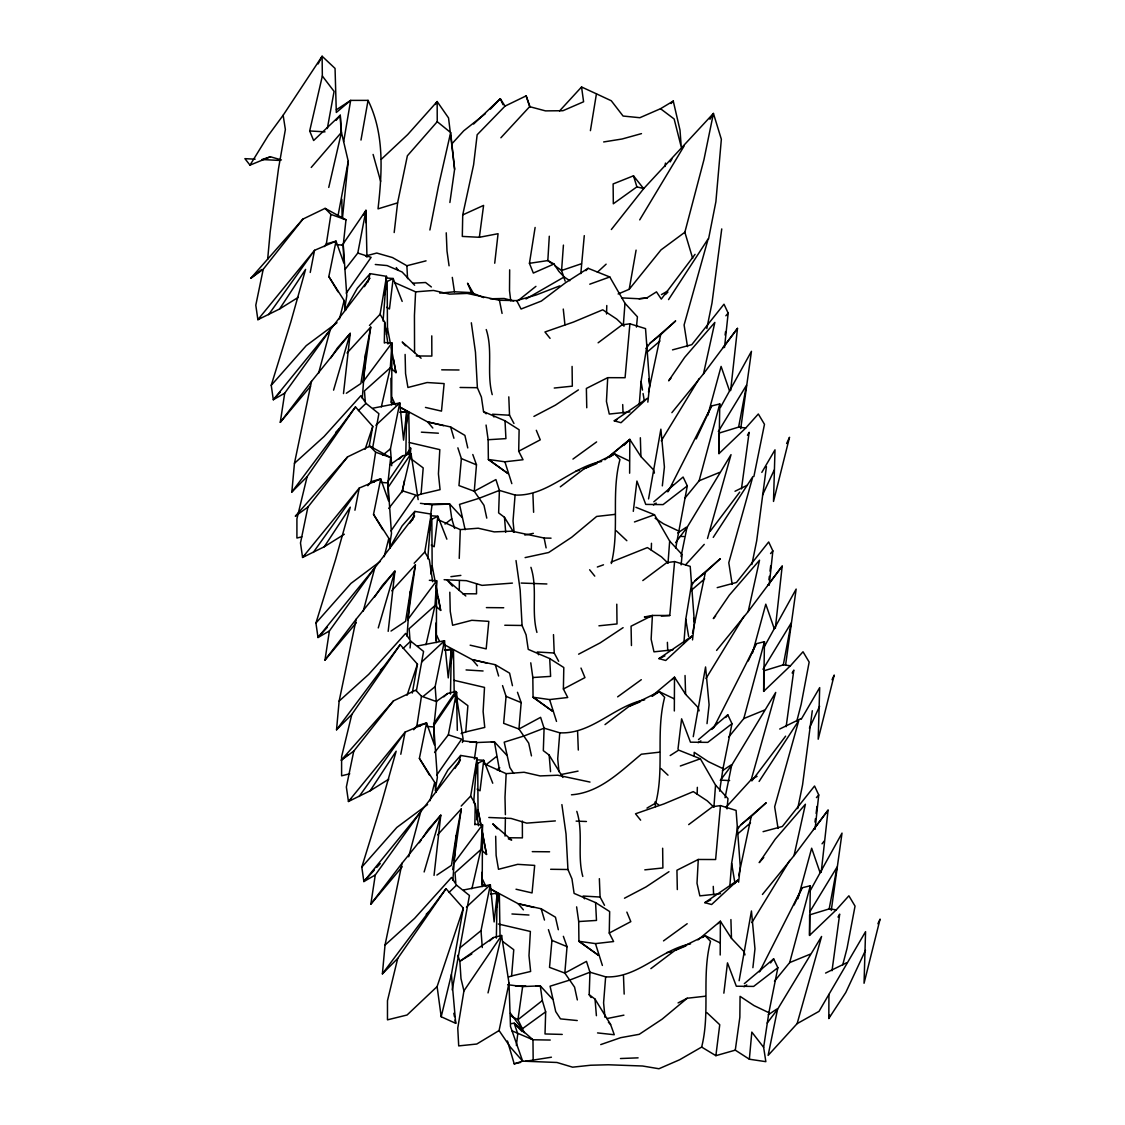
<?xml version="1.0" encoding="UTF-8"?>
<svg xmlns="http://www.w3.org/2000/svg" width="1125" height="1125" viewBox="0 0 1125 1125"><rect width="100%" height="100%" fill="white"/><g stroke="black" fill="none" stroke-linecap="round" stroke-linejoin="round"><path stroke-width="1.5" d="M745.734 428.02L718.987 453.6L719.044 433.097L738.619 427.106L745.734 428.02L758.32 414L764.48 424.308L753.891 476.508M790.425 665.789L763.678 691.369L763.734 670.866L783.309 664.875L790.425 665.789L803.011 651.769L809.17 662.077L801.183 704.25L796.852 720.956M836.297 909.83L809.55 935.409L809.606 914.892L829.181 908.916L836.297 909.83L848.883 895.809L855.042 906.117L847.055 948.291L842.709 964.997M865.491 950.33L845.775 992.503L828.816 1018.477L828.928 994.444M391.641 404.845L391.95 342.956L384.652 342.534M436.331 642.614L436.641 580.725L429.342 580.303M482.203 886.655L482.498 824.766L475.2 824.344M509.667 269.845L509.512 290.644L510.736 300.895M694.167 755.789L694.195 752.302L708.202 761.569L722.995 768.642L719.592 791.156M718.987 453.6L719.775 403.945L711.591 405.956L668.123 491.681M763.678 691.369L764.466 641.714L756.281 643.725L713.602 727.889M809.55 935.409L810.337 885.755L802.153 887.766L759.473 971.93M384.3 342.984L384.666 322.116L380.095 314.255L386.522 276.342L370.125 273.642L357.342 288.211L345.445 309.319M414.562 352.659L414.436 315.422L415.603 291.853L394.664 282.572M459.253 590.428L459.408 580.584M474.863 824.794L475.228 803.925L470.658 796.064L477.084 758.152L460.688 755.452L447.905 770.02L436.008 791.128M505.083 836.114L505.392 818.058M530.142 107.142L526.148 95.864L505.027 106.116L477.155 134.761L473.597 164.841L462.727 214.903L462.305 236.419L479.363 237.291L498.066 233.705L494.719 263.222M486.07 425.053L488.137 439.734L488.362 459.478L504.9 461.798L523.041 459.731L518.695 451.238L519.117 429.75L505.012 420.792L483.539 411.595L481.402 397.083L477.38 387.703L475.467 352.223L471.333 322.791M530.761 662.822L532.828 677.517L533.067 697.247L549.591 699.567L567.731 697.5L563.386 689.006L563.808 667.533L549.703 658.561L528.23 649.364L526.092 634.852L522.07 625.472L520.158 589.992L516.023 560.559M576.619 906.862L578.7 921.544L578.925 941.288L595.462 943.608L613.603 941.541L609.258 933.047L609.666 911.559L595.575 902.588L574.102 893.405L571.964 878.892L567.942 869.513L566.03 834.033L561.895 804.6M365.695 222.553L365.948 210.403L342.225 245.236M405.802 454.598L406.688 411.258L399.966 412.355M410.484 455.119L410.639 448.172L387.9 481.542M450.464 694.111L451.378 649.027L444.656 650.123M456.286 702.633L456.497 692.212L433.772 725.583M496.336 938.152L497.25 893.067L490.528 894.164M629.634 473.203L629.817 439.425L604.87 459.802M674.325 710.972L674.508 677.194L652.12 695.869M720.197 955.013L720.38 921.234L697.978 939.909M611.339 563.527C619.805 529.228 610.861 493.959 619.959 459.562L614.587 453.881L584.353 468.633L560.306 486.83M646.959 808.102L655.777 803.025C664.58 768.164 655.509 732.319 664.65 697.331L659.278 691.65L629.044 706.402L605.011 724.598M507.473 1040.977L514.209 1063.842L522.661 1061.142L556.931 1062.478L572.597 1067.175L590.695 1065.234L608.245 1064.77L642.558 1066.008L658.941 1068.75L679.612 1059.764L701.648 1047.066C710.452 1012.205 701.381 976.345 710.522 941.372L705.15 935.691L674.916 950.442L650.869 968.639M381.248 159.342L407.7 134.564L437.161 101.559L437.245 121.683L407.377 155.784L397.603 202.866L378.028 208.856C382.12 172.716 384.652 133.903 368.058 100.378L350.663 100.392L336.375 109.758M499.697 771.202L494.409 741.811L476.761 742.528L463.458 740.883M507.656 984.712L522.633 986.569L540.281 985.852L542.334 1000.575L545.667 1011.839L545.02 1033.959L562.233 1034.423M606.544 314.016L606.783 305.522M651.291 550.083L651.473 543.291M697.163 794.123L697.345 787.331M591.061 997.538L589.191 994.697L589.964 972.211L586.477 961.383L564.82 973.069L549.52 967.373L551.939 940.402L548.423 929.644M437.892 519.581L460.294 529.622L459.239 558.422M483.764 763.608L506.166 773.662L504.998 797.231L505.378 814.669M647.831 402.131L649.73 384.989L645.525 328.613L629.902 323.803L625.078 377.719L607.711 377.663L606.445 401.456L609.286 414.056L629.958 411.877M738.591 882.225L740.292 866.798L736.088 810.422L720.464 805.598L715.627 859.528L698.273 859.472L697.008 883.266L699.848 895.866L720.52 893.686M549.295 236.236L547.833 260.578L551.953 263.559M580.809 273.628L584.283 235.631M381.333 406.927L390.319 367.748L391.95 342.956L362.869 382.092M426.023 644.695L435.009 605.517L436.641 580.725L407.559 619.861M471.895 888.736L480.881 849.558L482.498 824.766L453.431 863.902M563.428 245.109L561.586 270.492L565.144 281.137M362.306 398.405L365.625 353.7L370.716 327.122L347.034 353.039M406.997 636.173L410.316 591.469L415.406 564.891L391.725 590.808M452.869 880.214L456.187 835.509L461.278 808.931L437.597 834.848M623.32 325.505L624.98 303.3L609.792 276.975L588.122 268.298L565.425 282.811L541.378 301.05L521.072 309.023L516.698 300.614L499.444 300.262L467.184 293.414L449.55 294.117L433.505 290.447L415.603 291.853M668.011 563.273L669.67 541.069L654.483 514.744L635.906 507.305M713.883 807.314L715.542 785.109L700.355 758.77L678.684 750.108L670.177 755.55M383.077 321.047L386.522 276.342M427.767 558.816L431.212 514.111L414.816 511.411L402.033 525.98L390.136 547.087M473.639 802.856L477.084 758.152M661.303 615.98L669.769 615.487L674.592 561.572L690.216 566.381L694.42 622.758L692.522 639.9M465.145 529.748L459.52 504.394L479.138 498.277L499.402 490.402L515.081 495.042L513.028 521.016L514.125 532.294M513.647 773.381L509.836 767.517L504.211 742.163L523.828 736.045L544.092 728.17L559.772 732.811L557.719 758.798L558.97 771.68M639.309 403.959L641.067 381.516L647.17 344.475M577.252 1020.544L560.475 1018.884L555.708 1011.558L550.083 986.203L569.7 980.086L589.964 972.211L605.644 976.852L603.591 1002.825L604.997 1017.323M683.859 643.458L685.758 619.298L691.861 582.244M729.872 885.769L731.63 863.325L737.733 826.284M416.433 495.788L421.059 494.128L423.197 467.902L410.906 458.747M461.123 733.556L465.75 731.911L467.888 705.67L455.597 696.516M508.542 977.048L511.608 975.938L513.759 949.711L502.833 941.569M472.795 454.514L476.48 464.836L474.258 491.259L484.003 505.336L486.773 518.119M517.486 692.283L521.17 702.605L518.948 729.028L528.694 743.105L531.464 755.887M563.358 936.323L567.042 946.645L564.82 973.069L574.566 987.131L577.336 999.928M457.861 447.834L461.377 458.592L458.958 485.564L474.258 491.259L495.914 479.573L499.402 490.402L498.628 512.888L504.464 517.303L513.619 532.209M502.552 685.603L506.067 696.375L503.648 723.333L518.948 729.028L540.605 717.342L544.092 728.17L543.319 750.656L549.155 755.072L562.88 777.445M267.652 259.383L270.141 232.228L278.494 168.694L285.37 129.516L283.148 115.242L322.116 56.25L335.053 68.414L336.319 112.458L350.663 100.392L343.659 141.736M369.098 446.794L372.769 426.389L355.472 406.913L307.125 476.662L291.839 492.019L294.455 463.303L311.512 381.389L350.227 333.366L343.491 393.581M412.27 693.07L417.459 664.158L400.163 644.681L351.816 714.431L336.53 729.788L339.145 701.072L356.203 619.158L394.917 571.134L388.181 631.35M410.063 647.986L410.695 641.138L405.619 633.431L368.719 674.339L339.145 701.072M451.406 974.531L455.723 1023.342L441.197 1016.747L451.406 974.531L463.331 908.198L446.02 888.722L397.688 958.472L382.402 973.828L385.017 945.113L402.075 863.198L440.789 815.175L434.053 875.391M749.348 1059.216L751.823 1032.103L763.636 1047.333L765.844 1061.663L749.348 1059.216L735.286 1050.145L715.88 1055.672L701.648 1047.066M636.455 327.108L637.425 316.8L624.98 303.3M681.145 564.877L682.116 554.569L669.67 541.069M727.017 808.917L727.987 798.609L715.542 785.109M730.645 390.558L737.494 328.373L722.967 347.723M775.336 628.327L782.184 566.142L767.658 585.492M821.208 872.367L828.056 810.183L813.53 829.533M342.422 218.475L348.244 161.297L341.452 132.356L340.256 115.256L313.636 140.512L309.684 130.964L322.341 76.022L322.116 56.25L318.15 63.914M724.514 347.498L728.17 313.144L723.994 304.2L691.791 344.672L672.511 349.875M769.205 585.267L772.861 550.913L768.684 541.969L736.481 582.455L717.202 587.644M815.077 829.308L818.733 794.953L814.556 786.009L782.353 826.481L763.073 831.67M302.906 219.094L263.208 269.311L250.734 278.339L302.906 219.094L325.097 208.364L345.98 219.797L343.238 245.137L343.814 262.997L336.038 241.158L326.334 243.9L324.225 246.6M347.597 456.863L307.898 507.08L295.425 516.108L347.597 456.863L369.802 446.133L390.67 457.566L387.928 482.906L388.505 500.766L380.728 478.927L371.025 481.669L367.861 485.719M406.688 411.258L403.566 440.128L399.783 402.947L373.05 408.164M451.378 649.027L448.256 677.897L444.487 640.716L417.741 645.933M497.25 893.067L494.128 921.938L490.345 884.756L463.613 889.973M662.33 485.873L664.411 467.03L660.881 429.173L648.562 498.909M707.02 723.642L709.102 704.798L705.572 666.956L693.253 736.678M752.892 967.683L754.973 948.839L751.444 910.983L739.125 980.719M394.186 232.538L397.603 202.866M391.289 402.609L390.909 378.281M435.98 640.378L435.966 622.997M482.048 882.675L482.091 872.241M516.375 1045.491L517.753 1033.805L514.181 1023.216L510.862 1023.652M633.291 511.355L636.919 481.064L645.764 504.408L663.075 504.605L687.305 485.902L683.1 477.042L653.794 501.834M677.981 749.123L681.609 718.833L690.455 742.177L707.766 742.373L731.995 723.684L727.791 714.811L698.484 739.603M723.853 993.164L727.481 962.873L736.327 986.217L753.637 986.414L777.867 967.711L773.662 958.852L744.342 983.644M715.88 1055.672L719.747 1024.72L706.809 1012.57M725.105 335.081L725.555 331.608M768.909 579.797L769.359 576.323M770.02 571.106L770.681 565.903M815.006 822.094L815.442 818.62M816.117 813.417L817.003 806.47M721.744 228.923L711.998 303.033L706.823 328.486M766.434 466.692L756.689 540.802L751.866 564.567M812.292 710.733L802.561 784.842L797.723 808.608M479.363 237.291L483.595 205.397L462.727 214.903M740.728 428.625L751.458 351.309L720.38 407.559M785.644 664.65L796.148 589.078L764.241 646.847M831.277 910.42L842.02 833.105L810.113 890.887M741.459 488.911L749.138 432.309L747.45 435.277M786.15 726.68L793.828 670.092L792.141 673.045M832.022 970.72L839.686 914.119L838.012 917.086M735.286 1050.145L739.856 1017.295L740.067 996.342L754.059 1005.609L768.867 1012.683L763.636 1047.333M362.897 382.57L370.716 327.122M386.522 334.673L387.464 328.05L387.155 281.363L384.356 294.652M449.888 202.5L454.612 169.228L450.647 132.567L437.245 121.683M407.841 618.609L415.406 564.891M430.439 516.347L432.07 504.759L449.719 504.042L462.164 517.514M430.988 574.102L432.155 565.819L431.845 519.131L429.047 532.42M452.728 869.583L453.22 866.109M453.952 860.92L461.278 808.931M474.427 759.094L476.761 742.528M476.62 819.788L478.027 809.845L477.717 763.172L475.27 774.802M522.633 986.569L517.95 1019.7L524.348 1032.75M664.959 166.5L665.452 163.083M310.514 386.311L280.28 422.325L284.709 393.173L330.159 329.948L369.872 278.072L364.402 286.664M356.316 622.744L324.97 660.094L329.4 630.956L374.85 567.717L414.562 515.855L410.006 523.013M402.188 866.784L370.842 904.134L375.272 874.983L420.722 811.758L460.42 759.881L454.964 768.473M675.689 548.198L687.305 485.902M326.334 243.9L330.905 214.411L325.097 208.364M369.802 446.133L375.609 452.18L371.025 481.669L374.4 481.922M393.469 700.903L353.77 751.12L341.297 760.148L393.469 700.903L415.659 690.173L421.467 696.22L416.897 725.709L413.719 729.759M344.7 308.897L346.795 295.678L343.238 245.137L336.473 244.645M365.625 353.7L360.9 383.527L346.331 393.258M389.658 545.02L391.486 533.447L387.928 482.906L381.164 482.414M410.316 591.469L405.591 621.295L391.022 631.041M435.262 790.706L437.358 777.487L433.8 726.947L436.542 701.606L421.467 696.22M569.77 280.716L564.188 276.961L558.816 271.294L554.034 263.995L533.334 273.066L529.439 263.32L535.12 227.461M456.187 835.509L451.463 865.336L436.894 875.067M590.414 130.655L596.433 93.839L581.555 86.991L559.589 110.897M463.936 990.872L457.762 1028.109L458.705 1045.898L476.775 1044.028L499.078 1030.556L508.992 983.109L501.595 935.48L493.383 937.561L459.872 961.27L460.983 978.595L463.936 990.872L501.595 935.48L488.025 992.897M337.95 216.141L348.244 161.297M414.155 563.259L424.786 552.023L431.212 514.111M618.131 293.977L629.198 289.308L636.089 250.13M360.984 140.062L368.058 100.378M327.319 128.559L334.083 91.406L322.341 76.022M372.6 448.087L378.886 413.677L366.005 403.369L360.928 395.663L324.028 436.57L294.455 463.303M416.348 691.017L423.577 651.445L410.695 641.138L403.116 648.394M452.208 989.944L469.448 895.486L456.567 885.178L451.491 877.458L414.591 918.38L385.017 945.113M738.619 427.106L746.48 385.27L718.327 431.522M783.309 664.875L791.17 623.039L763.017 669.291M829.181 908.916L837.042 867.08L809.803 911.827M345.094 269.367L357.792 253.055L365.948 210.403L363.473 214.973M388.716 508.486L402.483 490.823L404.438 480.586M409.331 455.006L410.639 448.172L407.348 454.261M434.588 752.527L448.341 734.864L456.497 692.212L454.852 695.25M310.233 272.447L314.536 250.312L336.038 241.158L328.837 276.567L338.062 291.853M354.923 510.216L359.227 488.081L380.728 478.927L373.528 514.35L382.753 529.622M400.795 754.256L405.084 732.108L426.586 722.967L434.377 744.806L433.8 726.947L427.036 726.455M429.877 230.006L438.455 186.244L450.647 132.567M708.539 239.02L715.894 201.698L721.35 139.275L713.433 113.428L643.711 188.592L611.353 229.514M722.995 768.642L731.995 723.684M768.867 1012.683L777.867 967.711M391.725 465.722L390.445 448.847L399.783 402.947L375.891 425.264M405.675 427.57L408.783 412.298L400.022 407.152L427.612 421.903L443.616 425.686M429.469 775.055L419.386 758.377L426.586 722.967L416.897 725.709L420.272 725.948M436.289 701.803L435.136 686.616L444.487 640.716L421.847 661.852M450.717 663.638L453.473 650.067L444.895 649.786M482.287 947.531L481.008 930.656L490.345 884.756L466.453 907.073M496.589 907.678L499.345 894.108L490.584 888.961L518.175 903.712L534.178 907.495M648.506 392.105L660.684 334.673L675.661 320.906L650.138 343.139L646.059 348.483M692.508 633.263L705.375 572.442L720.352 558.675L694.828 580.908L691.763 584.916M738.717 875.616L751.247 816.483L766.223 802.716L740.7 824.948L737.634 828.956M681.047 556.538L686.967 527.541L731.025 454.655L707.513 538.481M725.048 797.723L731.658 765.309L775.716 692.423L751.261 779.597L725.738 807.553M797.133 1023.637L821.587 936.464L777.53 1009.35L768.122 1055.405L797.133 1023.637L819.014 1011.361L865.561 931.655L864.056 983.25L880.088 919.097L877.908 923.78M263.208 269.311L255.797 305.212L257.878 319.683L279.562 309.009L298.209 297.366M307.898 507.08L300.488 542.981L302.569 557.452L324.253 546.778L344.334 534.234M353.77 751.12L346.359 787.022L348.441 801.492L370.125 790.819L388.772 779.175M462.417 742.472L463.12 739.083L455.723 691.439L447.511 693.52L436.345 701.423M671.878 412.664L703.491 373.809L714.839 322.425L684.675 357.356L668.644 380.812L670.908 378.253M716.583 650.433L748.181 611.578L759.53 560.194L729.366 595.125L713.334 618.581L715.598 616.022M762.441 894.473L794.039 855.619L805.402 804.234L775.237 839.166L759.206 862.622L763.748 857.503M328.753 187.425L341.452 132.356L311.231 167.442M401.85 492.511L411.033 453.67L402.82 455.752L390.248 464.639M454.528 696.516L455.723 691.439L433.519 724.106M307.125 476.662L296.916 518.878L296.916 538.031L301.809 536.822M351.816 714.431L341.606 756.661L341.606 775.814L349.762 773.789M397.688 958.472L387.478 1000.688L387.478 1019.841L407.067 1015.003L437.105 986.583L463.331 908.198M339.455 318.938L344.137 300.572L328.837 276.567M384.159 556.706L388.828 538.341L373.528 514.35M430.017 800.747L434.7 782.381L419.386 758.377M367.931 282.052L370.125 273.642M412.622 519.82L414.816 511.411M458.494 763.847L460.688 755.452M828.816 1018.477L829.688 1015.13M692.677 258.384L684.858 232.242L703.941 159.736L713.433 113.428L709.945 119.278M318.572 373.303L330.159 329.948L273.319 399.741L271.238 385.298L290.855 321.848L305.592 269.395L279.562 309.009M363.262 611.072L374.85 567.717L318.009 637.509L315.928 623.067L335.545 559.617L350.283 507.178L324.253 546.778M408.684 856.786L420.722 811.758L363.881 881.55L361.8 867.108L381.403 803.658L396.155 751.205L370.125 790.819M684.998 498.052L699.117 480.783L719.775 403.945M728.606 737.156L743.808 718.552L764.466 641.714M774.478 981.197L789.68 962.592L810.337 885.755M707.822 415.237L721.097 366.413L729.534 390.853M752.513 653.006L765.787 604.181L774.225 628.622M797.934 898.72L811.659 848.222L820.097 872.662M333.577 390.15L350.227 333.366L337.458 347.906L330.722 358.045M378.267 627.919L394.917 571.134L382.148 585.675L374.442 597.263M424.139 871.959L440.789 815.175L428.02 829.716L423.211 836.958M365.119 449.255L372.769 426.389M407.081 695.194L417.459 664.158M696.206 438.891L711.591 405.956M762.525 495.07L774.197 470.081M786.614 443.531L789.525 437.287L773.508 501.441L774.998 449.845L761.822 472.402M748.223 660.98L756.281 643.725M809.395 728.156L819.619 706.289M832.036 679.739L834.216 675.056L818.198 739.209L819.689 687.614L801.253 719.198M794.095 905.006L802.153 887.766M670.177 161.916L671.92 159.005M639.717 219.867L684.155 145.941M661.289 440.775L699.286 378.52M705.98 678.544L743.977 616.289M751.852 922.584L789.834 860.33M255.15 159.188L244.912 158.653L249.989 165.136L268.284 135.492L283.148 115.242M435.333 104.484L437.161 101.559L448.537 117.942L450.197 131.512M668.545 299.616L708.173 238.823L684.098 324.97L687.487 346.598M713.236 537.384L752.864 476.592L728.789 562.739L732.178 584.367M759.108 781.425L798.736 720.633L774.661 806.78L778.05 828.408M419.358 842.737L421.284 839.841M387.858 487.758L411.033 453.67L418.163 499.612M346.261 293.161L371.123 257.33L357.792 253.055M390.952 530.93L415.814 495.098L402.483 490.823M436.823 774.97L461.686 739.139L448.341 734.864M268.58 314.677L314.536 250.312L257.878 319.683L260.452 317.447M313.27 552.445L359.227 488.081L302.569 557.452L305.142 555.23M359.142 796.472L405.084 732.108L348.441 801.492L351.014 799.256M291.839 492.019L355.472 406.913M336.53 729.788L400.163 644.681M382.402 973.828L446.02 888.722M311.512 381.389L280.28 422.325M356.203 619.158L324.97 660.094M703.491 373.809L737.494 328.373M402.075 863.198L370.842 904.134M748.181 611.578L782.184 566.142M794.039 855.619L828.056 810.183M695.053 254.348L661.289 299.095L656.48 291.867L646.805 297.956L639.056 298.758L621.998 297.9M675.591 542.63L686.967 527.541M710.198 531.267L739.744 492.117M720.281 780.398L731.658 765.309M751.852 780.905L785.616 736.158M767.194 1023.061L777.53 1009.35M725.738 717.525L727.791 714.811M770.569 962.916L773.662 958.852M822.037 843.806L824.189 841.106M629.198 289.308L661.008 249.891L684.858 232.242M336.094 120.389L340.256 115.256L341.03 132.159M667.181 491.695L672.736 485.002M711.872 729.464L717.427 722.77M759.966 970.819L762.188 968.147M671.119 103.528L673.256 101.067L680.006 130.134L681.258 147.052L674.142 118.983L660.516 108.717L639.844 117.717L623.081 116.044L611.283 100.758L596.433 93.839M725.864 315.802L728.17 313.144M770.555 553.57L772.861 550.913M816.427 797.597L818.733 794.953M271.238 385.298L306.239 345.656L337.022 322.734M315.928 623.067L350.93 583.425L380.25 561.417M361.8 867.108L396.802 827.466L427.584 804.544M452.039 143.677L463.697 130.838L485.452 113.611M280.336 392.034L273.319 399.741L284.709 393.173M327.375 627.244L318.009 637.509L329.4 630.956M374.414 870.005L363.881 881.55L375.272 874.983M376.748 867.431L380.264 863.592M685.688 564.708L704.25 544.373M500.892 137.77L529.65 106.664L526.148 95.864M585.9 270.675L588.122 268.298M689.794 638.48L692.016 636.117L658.955 658.603L665.719 660.487L692.016 636.117M734.555 883.702L737.888 880.158L704.827 902.644L711.591 904.528L737.888 880.158M369.464 325.491L380.095 314.255M461.208 806.048L470.658 796.064M490.373 109.139L500.287 98.691L505.027 106.116M623.855 445.514L629.817 439.425L640.913 456.581L653.456 469.8L654.427 473.091M672.117 679.627L674.508 677.194L685.603 694.35L698.161 707.569L699.117 710.859M717.989 923.667L720.38 921.234L731.475 938.377L744.019 951.609L744.989 954.9M665.452 294.511L667.913 292.092M335.7 432.394L339.483 428.766M358.425 410.625L366.005 403.369M380.391 670.163L384.173 666.534M426.248 914.203L428.78 911.784M448.987 892.434L456.567 885.178M473.625 124.031L500.287 98.691L503.058 104.709M597.361 272.25L606.122 264.164M399.122 459.07L402.82 455.752M443.813 696.839L447.511 693.52M489.684 940.88L493.383 937.561M390.319 367.748L364.458 390.923L365.217 401.062M435.009 605.517L409.148 628.706L409.908 638.845M480.881 849.558L455.02 872.733L455.78 882.872M647.269 351.998L659.967 341.03M690.694 590.864L704.672 578.812M737.831 833.808L750.53 822.839M608.737 457.003L629.817 439.425M705.347 996.216L687.22 998.241L662.217 1019.095L639.253 1034.311L620.648 1037.686L600.736 1044.591M382.627 455.231L390.445 448.847M423.394 696.192L435.136 686.616M460.139 947.672L481.008 930.656M250.734 278.339L261.605 269.55M295.425 516.108L298.139 513.914M341.297 760.148L348.089 754.65M650.138 343.139L660.684 334.673M694.828 580.908L705.375 572.442M740.7 824.948L751.247 816.483M518.161 300.558L535.922 286.355M445.008 524.081L451.772 518.766L449.719 504.042L424.884 504.014M485.634 765.042L496.463 756.534M542.334 1000.575L517.95 1019.7L510.68 1015.833M598.12 342.802L622.055 324.886L629.902 323.803M642.811 580.57L666.745 562.655L674.592 561.572M688.683 824.611L712.617 806.695L720.464 805.598M497.011 769.823L499.795 767.798M545.667 1011.839L521.986 1029.037L510.398 1013.203M572.948 459.084L596.616 441.914M617.639 696.853L641.306 679.683M663.511 940.894L687.178 923.723M643.711 188.592L636.891 186.862L613.322 203.78L613.125 183.952L633.488 175.809L643.219 188.1M653.456 504.956L656.184 503.086M698.147 742.725L700.875 740.855M744.005 986.766L746.747 984.895M614.264 420.834L647.325 398.348L621.028 422.719L614.264 420.834L617.245 419.47M578.405 389.883L555.441 405.127L533.925 416.419M623.095 627.652L600.131 642.895L578.616 654.188M668.967 871.692L646.003 886.936L624.487 898.228M677.7 532.941L686.292 527.245M722.391 770.709L730.983 765.014M768.263 1014.75L776.855 1009.055M608.991 457.552L614.587 453.881L629.367 460.997M652.275 696.234L659.278 691.65L674.058 698.766M702.352 937.519L705.15 935.691L719.93 942.806M526.008 298.969L564.188 276.961M471.825 953.944L459.872 961.27L457.791 955.322M660.516 108.717L673.256 101.067M601.608 461.461C570.53 467.325 547.664 496.491 515.081 495.042M690.567 943.861C660.15 949.809 637.692 978.455 605.644 976.852M661.444 294.581L667.308 291.262M751.261 779.597L757.097 776.334M518.695 451.238L540.253 439.833L536.302 430.298M563.386 689.006L584.944 677.602L580.992 668.067M609.258 933.047L630.816 921.642L626.864 912.108M678.066 1002.923L687.22 998.241M607.711 377.663L586.378 388.434L586.758 407.756M698.273 859.472L676.941 870.244L677.32 889.566M387.084 281.559L393.173 278.508L402.173 301.402M431.775 519.328L437.864 516.277L446.864 539.17M477.647 763.369L483.736 760.317L492.736 783.211M735.019 491.259L747.112 485.339M779.709 729.028L800.873 718.664M825.581 973.069L846.745 962.705M559.772 732.811C591.82 734.414 614.278 705.783 644.695 699.82M658.955 658.603L664.917 655.889M704.827 902.644L710.789 899.93M249.989 165.136L270.436 156.783L281.433 159.947M699.117 480.783L719.55 472.416M743.808 718.552L764.241 710.198M789.68 962.592L810.113 954.225M584.353 468.633L596.925 463.5M629.044 706.402L640.055 701.916M674.916 950.442L685.913 945.956M589.767 284.189L609.792 276.975M634.458 521.958L654.483 514.744M680.33 765.998L700.355 758.77M624.094 326.109L616.725 319.064L602.733 309.811L573.413 322.087L544.95 331.988L550.069 338.344M597.333 567.014L603.492 564.806M713.419 806.737L707.288 800.873L693.295 791.62L663.975 803.897L635.513 813.797L640.631 820.153M525.108 557.606L548.691 552.502L571.655 537.286L596.658 516.445L614.784 514.406M571.458 794.798C599.85 792.717 620.423 771.441 641.348 754.214L659.475 752.175M581.442 263.742L561.586 270.492L554.709 265.542M270.436 156.783L261.97 159.525L279.028 160.411M611.058 562.148L647.423 547.58L661.43 556.847L667.561 562.711M516.698 300.614L536.147 294.989L559.744 285.891M641.475 133.622L622.125 138.994L603.661 141.947M365.527 256.008L376.763 253.041L392.484 257.555L406.87 265.739L426.052 260.845M421.059 494.128L440.072 489.656L438.427 473.794L439.819 449.648L409.387 442.547M465.75 731.911L484.763 727.425L483.117 711.562L484.509 687.417L454.078 680.316M511.608 975.938L530.634 971.466L528.989 955.603L530.381 931.458L498.333 924.005M514.209 1063.842L520.538 1062.422M525.277 1061.339L551.419 1057.205M524.827 535.064L533.362 533.348M560.981 774.548L578.053 771.117M606.853 1018.589L623.911 1015.158M529.439 263.32L547.833 260.578L554.034 263.995M576.112 470.798L579.431 470.363M666.675 952.608L671.653 951.961M450.9 576.675L460.856 575.395M672.919 649.828L653.977 651.839L651.136 639.225L652.402 615.445L669.769 615.487M554.245 388.041L572.316 386.156L572.091 366.427M598.936 625.809L617.006 623.939L616.781 604.195M644.808 869.85L662.878 867.966L662.653 848.236M639.056 298.758L647.241 297.998M439.748 293.133L454.458 291.783L471.544 292.613L483.623 297.605M460.294 529.622L478.195 528.216L494.241 531.886L511.875 531.183L544.134 538.031L551.039 538.172M506.166 773.662L524.067 772.256L540.098 775.927L557.747 775.223L590.006 782.072M488.137 439.734L505.927 438.623L505.012 420.792M532.828 677.517L550.617 676.392L549.703 658.561M578.7 921.544L596.489 920.433L595.575 902.588M651.15 616.584L644.386 616.978L652.402 615.445L631.069 626.203L631.448 645.539M412.664 283.219L425.573 282.516L431.381 286.973M491.372 741.966L494.409 741.811L506.855 755.297M535.711 986.091L540.281 985.852L552.727 999.323M620.466 1058.527L638.1 1057.852M512.423 583.102L482.034 585.366L466.369 580.669L444.122 579.712M555.356 820.913L526.725 823.134L511.059 818.438L488.813 817.481M490.148 298.786L504.169 298.491L513.675 300.98M416.236 355.964L431.845 356.062L431.775 335.869M462.656 593.747L476.536 593.831L476.508 583.734M508.528 837.773L522.408 837.872L522.352 821.053M441.703 369.83L459.028 369.984M486.394 607.598L503.719 607.753M532.266 851.639L549.591 851.794M460.083 387.478L477.38 387.703M504.773 625.247L522.07 625.472M550.645 869.287L567.942 869.513M511.903 1030.795L532.969 1039.767L550.237 1040.048M469.575 741.783L476.466 741.952M515.447 985.823L525.783 986.077M521.128 583.059L546.877 583.973M576.141 821.109L586.434 821.503M400.191 412.017L408.783 412.298L409.43 450.745M495.914 893.995L499.345 894.108L500.048 936.042M680.344 536.358L683.747 536.541M721.083 780.145L729.619 780.567M309.684 130.964L324.998 131.85M513.956 423.492L509.527 415.237L492.511 414.225L493.973 416.995M558.647 661.261L554.217 653.006L537.202 651.994L538.664 654.764M604.519 905.302L600.089 897.047L583.073 896.034L584.536 898.805M421.383 432.169L438.384 433.209M466.073 669.938L483.075 670.978M511.945 913.978L528.947 915.019M385.917 277.959L393.173 278.508L389.461 308.995L386.606 307.308M430.608 515.728L437.864 516.277L434.166 546.764L431.297 545.077M476.48 759.769L483.736 760.317L480.023 790.805L477.169 789.117M375.3 264.488L387.07 265.57L402.103 271.983L414.633 285.244M597.544 1032.919L614.278 1034.733L610.58 1024.453L595.027 999.113L589.191 994.697M420.427 503.325L432.07 504.759M467.761 447.919L464.892 435.389L450.605 426.952L427.612 421.903L432.83 428.02M512.452 685.688L509.597 673.158L495.295 664.72L472.303 659.672L443.236 644.105M558.323 929.728L555.455 917.198L541.167 908.761L518.175 903.712L523.392 909.83M425.461 407.419L441.492 411.117L444.122 383.597L427.12 382.528L407.925 387.492L405.562 373.598L405.112 354.445M470.152 645.188L486.183 648.886L488.813 621.366L471.811 620.297L452.616 625.261L450.253 611.367L449.803 592.214M516.023 889.228L532.055 892.927L534.684 865.406L517.683 864.337L498.488 869.302L496.125 855.408L495.675 836.255M486.703 663.075L472.303 659.672L477.52 665.789M529.65 106.664L545.498 110.883L562.936 110.714L583.594 101.77L581.555 86.991M508.373 838.898L511.678 840.038L492.778 823.809L497.25 828.886M330.905 214.411L345.98 219.797M375.609 452.18L390.67 457.566M461.377 458.592L476.48 464.836M506.067 696.375L521.17 702.605M551.939 940.402L567.042 946.645M678.305 530.873L663.497 523.8L655.102 518.231M530.466 1038.445L532.969 1039.767L533.166 1059.553M391.261 402.005L395.648 404.578M481.823 883.814L484.748 885.53M655.777 803.025L658.617 804.741M483.539 411.595L486.211 413.789M421.116 358.228L402.216 342L405.562 345.811M446.906 579.769L465.806 595.997M390.698 368.058L395.972 372.642L393.441 359.198M435.389 605.827L440.663 610.411L438.145 596.967M482.583 851.006L486.534 854.452L482.119 831.164M532.969 1039.767L514.181 1023.216L522.155 1031.653M616.247 530.761L626.836 540.703M660.952 768.53L667.997 775.167M608.414 1022.245L610.58 1024.453M448.031 581.034L452.489 586.111M589.641 569.77L594.773 576.127M396.267 267.567L398.194 270.225M499.078 1030.556L510.398 1047.15L522.661 1061.142L510.497 1026.506L508.992 983.109M474.103 294.497L467.536 283.205L471.544 292.613M424.786 552.023L429.356 559.884L432.661 581.723M391.894 397.378L395.395 404.789M436.584 635.147L439.383 641.067M482.456 879.188L485.958 886.598M511.819 483.638L504.9 461.798M556.509 721.406L549.591 699.567M602.381 965.447L595.462 943.608M633.488 175.809L636.891 186.862M451.772 518.766L454.627 528.413M450.605 426.952L453.923 438.244M495.295 664.72L498.614 676.013M541.167 908.761L544.486 920.053M373.106 154.448L380.644 181.336M486.239 329.555C493.13 350.663 486.408 373.331 492.23 394.636M530.93 567.323C537.82 588.431 531.098 611.1 536.92 632.405M576.802 811.364C583.692 832.458 576.97 855.141 582.792 876.445M499.444 300.262L502.073 313.425M544.134 538.031L546.117 547.903M387.464 328.05L390.403 343.477M391.064 346.908L395.972 372.642M432.155 565.819L435.108 581.245M435.938 585.492L440.663 610.411M480.966 825.286L478.027 809.845L480.853 824.611M481.95 830.433L486.534 854.452M453.825 1013.273L454.458 1016.634M455.091 1019.995L455.723 1023.342M693.633 618.117L694.42 622.758M648.675 378.802L649.73 384.989M731.63 863.325L734.78 882.211M685.758 619.298L688.627 636.455M641.067 381.516L642.502 390.108M643.078 393.539L644.217 400.402M475.228 803.925L478.533 825.764M384.666 322.116L387.97 343.955M452.292 277.383L454.458 291.783M434.7 782.381L436.148 792.239M388.828 538.341L390.277 548.198M344.137 300.572L345.586 310.43M449.072 265.809L447.005 251.086L446.245 232.819M437.105 986.583L441.197 1016.747M450.619 134.902L454.612 169.228M655.017 801.914L655.509 806.639M563.273 309.066L564.961 324.83M595.027 999.113L596.405 1015.692M549.155 755.072L550.533 771.652M504.464 517.303L505.702 532.223M406.87 265.739L407.573 278.648M713.264 886.373L713.602 894.684M667.392 642.333L667.73 650.644M622.702 404.564L623.039 412.875M599.358 878.667L600.089 897.047M553.486 634.627L554.217 653.006M508.795 396.858L509.527 415.237M623.475 975.656L624.178 994.092M577.603 731.616L578.306 750.052M532.913 493.847L533.616 512.283M730.913 919.561L731.475 938.377M685.041 675.52L685.603 694.35M640.35 437.752L640.913 456.581M456.497 692.212L457.312 730.35M365.948 210.403L366.947 257.203M453.473 650.067L454.177 692.002M341.817 199.223L342.141 218.447M494.297 463.655L488.362 459.478L508.036 473.583L494.297 463.655M538.987 701.423L533.067 697.247L552.727 711.352L538.987 701.423M584.859 945.464L578.925 941.288L598.598 955.392L584.859 945.464"/></g></svg>
